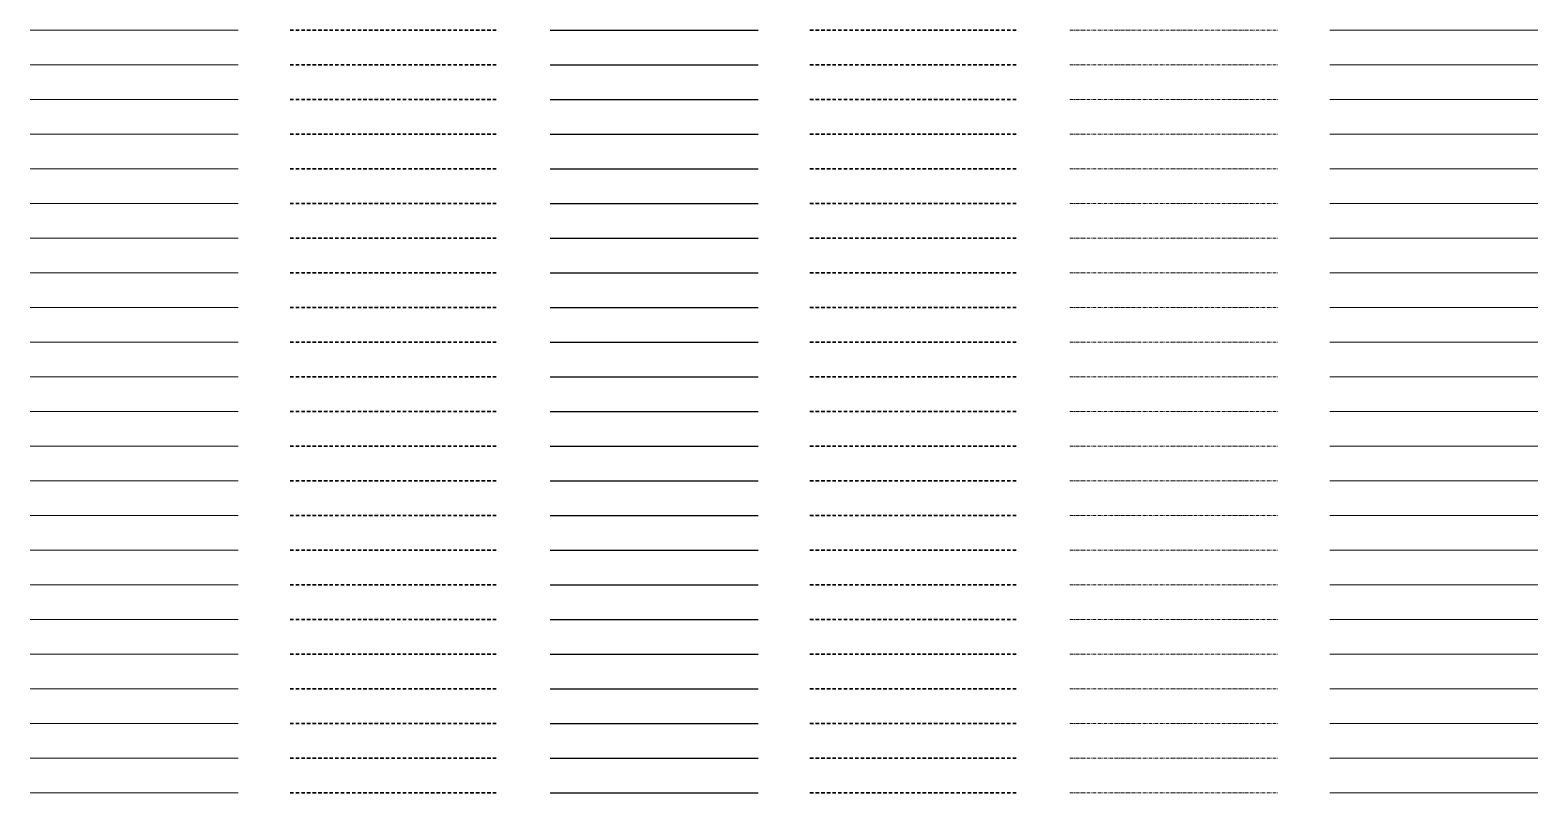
# Model space of a CAD drawing. Header units: metres. Extents: x -170 to 2070, y -13 to 14380.
# Drawn here: x 150 to 1020, y 13040 to 13480 of the extents above; entities that cross this region are included whole.
import ezdxf
from ezdxf.lldxf.tags import DXFTag

# ---------------------------------------------------------------- set-up
doc = ezdxf.new("R2010")
doc.units = ezdxf.units.M
doc.linetypes.add('KL-SO', pattern=[3.25, 2, -1.25])
doc.linetypes.add('KL-VERLATEN-SO', pattern=[3.25, 2, -0.5, 0.25, -0.5])
for name, color, linetype, lineweight in [('B-OI-KL-ET_OV_AANSLUITNET_600 V_4x10Cu-G', 14, 'Continuous', 18), ('B-OI-KL-ET_OV_AANSLUITNET_600 V_4x10Cu-RESERVE-G', 14, 'KL-RESERVE-SO', 18), ('B-OI-KL-ET_OV_AANSLUITNET_600 V_4x10Cu-VERLATEN-G', 14, 'KL-VERLATEN-SO', 18), ('B-OI-KL-ET_OV_AANSLUITNET_600 V_4x150Al 4x6Cu-G', 14, 'Continuous', 18), ('B-OI-KL-ET_OV_AANSLUITNET_600 V_4x150Al 4x6Cu-RESERVE-G', 14, 'KL-RESERVE-SO', 18), ('B-OI-KL-ET_OV_AANSLUITNET_600 V_4x150Al 4x6Cu-VERLATEN-G', 14, 'KL-VERLATEN-SO', 18), ('B-OI-KL-ET_OV_AANSLUITNET_600 V_4x150Al-G', 14, 'Continuous', 18), ('B-OI-KL-ET_OV_AANSLUITNET_600 V_4x150Al-RESERVE-G', 14, 'KL-RESERVE-SO', 18), ('B-OI-KL-ET_OV_AANSLUITNET_600 V_4x150Al-VERLATEN-G', 14, 'KL-VERLATEN-SO', 18), ('B-OI-KL-ET_OV_AANSLUITNET_600 V_4x16Cu 4x2.5Cu-G', 14, 'Continuous', 18), ('B-OI-KL-ET_OV_AANSLUITNET_600 V_4x16Cu 4x2.5Cu-RESERVE-G', 14, 'KL-RESERVE-SO', 18), ('B-OI-KL-ET_OV_AANSLUITNET_600 V_4x16Cu 4x2.5Cu-VERLATEN-G', 14, 'KL-VERLATEN-SO', 18), ('B-OI-KL-ET_OV_AANSLUITNET_600 V_4x16Cu-G', 14, 'Continuous', 18), ('B-OI-KL-ET_OV_AANSLUITNET_600 V_4x16Cu-RESERVE-G', 14, 'KL-RESERVE-SO', 18), ('B-OI-KL-ET_OV_AANSLUITNET_600 V_4x16Cu-VERLATEN-G', 14, 'KL-VERLATEN-SO', 18), ('B-OI-KL-ET_OV_AANSLUITNET_600 V_4x2.5Cu-G', 14, 'Continuous', 18), ('B-OI-KL-ET_OV_AANSLUITNET_600 V_4x2.5Cu-RESERVE-G', 14, 'KL-RESERVE-SO', 18), ('B-OI-KL-ET_OV_AANSLUITNET_600 V_4x2.5Cu-VERLATEN-G', 14, 'KL-VERLATEN-SO', 18), ('B-OI-KL-ET_OV_AANSLUITNET_600 V_4x240Al-G', 14, 'Continuous', 18), ('B-OI-KL-ET_OV_AANSLUITNET_600 V_4x240Al-RESERVE-G', 14, 'KL-RESERVE-SO', 18), ('B-OI-KL-ET_OV_AANSLUITNET_600 V_4x240Al-VERLATEN-G', 14, 'KL-VERLATEN-SO', 18), ('B-OI-KL-ET_OV_AANSLUITNET_600 V_4x6Cu 4x2.5Cu-G', 14, 'Continuous', 18), ('B-OI-KL-ET_OV_AANSLUITNET_600 V_4x6Cu 4x2.5Cu-RESERVE-G', 14, 'KL-RESERVE-SO', 18), ('B-OI-KL-ET_OV_AANSLUITNET_600 V_4x6Cu 4x2.5Cu-VERLATEN-G', 14, 'KL-VERLATEN-SO', 18), ('B-OI-KL-ET_OV_AANSLUITNET_600 V_4x6Cu-G', 14, 'Continuous', 18), ('B-OI-KL-ET_OV_AANSLUITNET_600 V_4x6Cu-RESERVE-G', 14, 'KL-RESERVE-SO', 18), ('B-OI-KL-ET_OV_AANSLUITNET_600 V_4x6Cu-VERLATEN-G', 14, 'KL-VERLATEN-SO', 18), ('B-OI-KL-ET_OV_AANSLUITNET_600 V_4x95Al 4x6Cu-G', 14, 'Continuous', 18), ('B-OI-KL-ET_OV_AANSLUITNET_600 V_4x95Al 4x6Cu-RESERVE-G', 14, 'KL-RESERVE-SO', 18), ('B-OI-KL-ET_OV_AANSLUITNET_600 V_4x95Al 4x6Cu-VERLATEN-G', 14, 'KL-VERLATEN-SO', 18), ('B-OI-KL-ET_OV_AANSLUITNET_600 V_4x95Al-G', 14, 'Continuous', 18), ('B-OI-KL-ET_OV_AANSLUITNET_600 V_4x95Al-RESERVE-G', 14, 'KL-RESERVE-SO', 18), ('B-OI-KL-ET_OV_AANSLUITNET_600 V_4x95Al-VERLATEN-G', 14, 'KL-VERLATEN-SO', 18), ('B-OI-KL-ET_OV_AANSLUITNET_600 V_4x95Cu-G', 14, 'Continuous', 18), ('B-OI-KL-ET_OV_AANSLUITNET_600 V_4x95Cu-RESERVE-G', 14, 'KL-RESERVE-SO', 18), ('B-OI-KL-ET_OV_AANSLUITNET_600 V_4x95Cu-VERLATEN-G', 14, 'KL-VERLATEN-SO', 18), ('B-OI-KL-ET_OV_AANSLUITNET_600 V_OVERIG-G', 14, 'Continuous', 18), ('B-OI-KL-ET_OV_AANSLUITNET_600 V_OVERIG-RESERVE-G', 14, 'KL-RESERVE-SO', 18), ('B-OI-KL-ET_OV_AANSLUITNET_600 V_OVERIG-VERLATEN-G', 14, 'KL-VERLATEN-SO', 18), ('B-OI-KL-ET_OV_DISTRIBUTIE_230 V_3x10Cu-G', 14, 'Continuous', 18), ('B-OI-KL-ET_OV_DISTRIBUTIE_230 V_3x10Cu-RESERVE-G', 14, 'KL-RESERVE-SO', 18), ('B-OI-KL-ET_OV_DISTRIBUTIE_230 V_3x10Cu-VERLATEN-G', 14, 'KL-VERLATEN-SO', 18), ('B-OI-KL-ET_OV_DISTRIBUTIE_230 V_3x2.5Cu-G', 14, 'Continuous', 18), ('B-OI-KL-ET_OV_DISTRIBUTIE_230 V_3x2.5Cu-RESERVE-G', 14, 'KL-RESERVE-SO', 18), ('B-OI-KL-ET_OV_DISTRIBUTIE_230 V_3x2.5Cu-VERLATEN-G', 14, 'KL-VERLATEN-SO', 18), ('B-OI-KL-ET_OV_DISTRIBUTIE_230 V_4x10Cu-G', 14, 'Continuous', 18), ('B-OI-KL-ET_OV_DISTRIBUTIE_230 V_4x10Cu-RESERVE-G', 14, 'KL-RESERVE-SO', 18), ('B-OI-KL-ET_OV_DISTRIBUTIE_230 V_4x10Cu-VERLATEN-G', 14, 'KL-VERLATEN-SO', 18), ('B-OI-KL-ET_OV_DISTRIBUTIE_230 V_4x150Al 4x6Cu-G', 14, 'Continuous', 18), ('B-OI-KL-ET_OV_DISTRIBUTIE_230 V_4x150Al 4x6Cu-RESERVE-G', 14, 'KL-RESERVE-SO', 18), ('B-OI-KL-ET_OV_DISTRIBUTIE_230 V_4x150Al 4x6Cu-VERLATEN-G', 14, 'KL-VERLATEN-SO', 18), ('B-OI-KL-ET_OV_DISTRIBUTIE_230 V_4x150Al-G', 14, 'Continuous', 18), ('B-OI-KL-ET_OV_DISTRIBUTIE_230 V_4x150Al-RESERVE-G', 14, 'KL-RESERVE-SO', 18), ('B-OI-KL-ET_OV_DISTRIBUTIE_230 V_4x150Al-VERLATEN-G', 14, 'KL-VERLATEN-SO', 18), ('B-OI-KL-ET_OV_DISTRIBUTIE_230 V_4x16Cu 4x2.5Cu-G', 14, 'Continuous', 18), ('B-OI-KL-ET_OV_DISTRIBUTIE_230 V_4x16Cu 4x2.5Cu-RESERVE-G', 14, 'KL-RESERVE-SO', 18), ('B-OI-KL-ET_OV_DISTRIBUTIE_230 V_4x16Cu 4x2.5Cu-VERLATEN-G', 14, 'KL-VERLATEN-SO', 18), ('B-OI-KL-ET_OV_DISTRIBUTIE_230 V_4x16Cu-G', 14, 'Continuous', 18), ('B-OI-KL-ET_OV_DISTRIBUTIE_230 V_4x16Cu-RESERVE-G', 14, 'KL-RESERVE-SO', 18), ('B-OI-KL-ET_OV_DISTRIBUTIE_230 V_4x16Cu-VERLATEN-G', 14, 'KL-VERLATEN-SO', 18), ('B-OI-KL-ET_OV_DISTRIBUTIE_230 V_4x2.5Cu-G', 14, 'Continuous', 18), ('B-OI-KL-ET_OV_DISTRIBUTIE_230 V_4x2.5Cu-RESERVE-G', 14, 'KL-RESERVE-SO', 18), ('B-OI-KL-ET_OV_DISTRIBUTIE_230 V_4x2.5Cu-VERLATEN-G', 14, 'KL-VERLATEN-SO', 18), ('B-OI-KL-ET_OV_DISTRIBUTIE_230 V_4x240Al-G', 14, 'Continuous', 18), ('B-OI-KL-ET_OV_DISTRIBUTIE_230 V_4x240Al-RESERVE-G', 14, 'KL-RESERVE-SO', 18), ('B-OI-KL-ET_OV_DISTRIBUTIE_230 V_4x240Al-VERLATEN-G', 14, 'KL-VERLATEN-SO', 18), ('B-OI-KL-ET_OV_DISTRIBUTIE_230 V_4x6Cu-G', 14, 'Continuous', 18), ('B-OI-KL-ET_OV_DISTRIBUTIE_230 V_4x6Cu-RESERVE-G', 14, 'KL-RESERVE-SO', 18), ('B-OI-KL-ET_OV_DISTRIBUTIE_230 V_4x6Cu-VERLATEN-G', 14, 'KL-VERLATEN-SO', 18), ('N-OI-KL-ET_OV_AANSLUITNET_600 V_4x10Cu-G', 14, 'KL-SO', 35), ('N-OI-KL-ET_OV_AANSLUITNET_600 V_4x150Al 4x6Cu-G', 14, 'KL-SO', 35), ('N-OI-KL-ET_OV_AANSLUITNET_600 V_4x150Al-G', 14, 'KL-SO', 35), ('N-OI-KL-ET_OV_AANSLUITNET_600 V_4x16Cu 4x2.5Cu-G', 14, 'KL-SO', 35), ('N-OI-KL-ET_OV_AANSLUITNET_600 V_4x16Cu-G', 14, 'KL-SO', 35), ('N-OI-KL-ET_OV_AANSLUITNET_600 V_4x2.5Cu-G', 14, 'KL-SO', 35), ('N-OI-KL-ET_OV_AANSLUITNET_600 V_4x240Al-G', 14, 'KL-SO', 35), ('N-OI-KL-ET_OV_AANSLUITNET_600 V_4x6Cu 4x2.5Cu-G', 14, 'KL-SO', 35), ('N-OI-KL-ET_OV_AANSLUITNET_600 V_4x6Cu-G', 14, 'KL-SO', 35), ('N-OI-KL-ET_OV_AANSLUITNET_600 V_4x95Al 4x6Cu-G', 14, 'KL-SO', 35), ('N-OI-KL-ET_OV_AANSLUITNET_600 V_4x95Al-G', 14, 'KL-SO', 35), ('N-OI-KL-ET_OV_AANSLUITNET_600 V_4x95Cu-G', 14, 'KL-SO', 35), ('N-OI-KL-ET_OV_AANSLUITNET_600 V_OVERIG-G', 14, 'KL-SO', 35), ('N-OI-KL-ET_OV_DISTRIBUTIE_230 V_3x10Cu-G', 14, 'KL-SO', 35), ('N-OI-KL-ET_OV_DISTRIBUTIE_230 V_3x2.5Cu-G', 14, 'KL-SO', 35), ('N-OI-KL-ET_OV_DISTRIBUTIE_230 V_4x10Cu-G', 14, 'KL-SO', 35), ('N-OI-KL-ET_OV_DISTRIBUTIE_230 V_4x150Al 4x6Cu-G', 14, 'KL-SO', 35), ('N-OI-KL-ET_OV_DISTRIBUTIE_230 V_4x150Al-G', 14, 'KL-SO', 35), ('N-OI-KL-ET_OV_DISTRIBUTIE_230 V_4x16Cu 4x2.5Cu-G', 14, 'KL-SO', 35), ('N-OI-KL-ET_OV_DISTRIBUTIE_230 V_4x16Cu-G', 14, 'KL-SO', 35), ('N-OI-KL-ET_OV_DISTRIBUTIE_230 V_4x2.5Cu-G', 14, 'KL-SO', 35), ('N-OI-KL-ET_OV_DISTRIBUTIE_230 V_4x240Al-G', 14, 'KL-SO', 35), ('N-OI-KL-ET_OV_DISTRIBUTIE_230 V_4x6Cu-G', 14, 'KL-SO', 35), ('R-OI-KL-ET_OV_AANSLUITNET_600 V_4x10Cu-G', 14, 'KL-SO', 35), ('R-OI-KL-ET_OV_AANSLUITNET_600 V_4x150Al 4x6Cu-G', 14, 'KL-SO', 35), ('R-OI-KL-ET_OV_AANSLUITNET_600 V_4x150Al-G', 14, 'KL-SO', 35), ('R-OI-KL-ET_OV_AANSLUITNET_600 V_4x16Cu 4x2.5Cu-G', 14, 'KL-SO', 35), ('R-OI-KL-ET_OV_AANSLUITNET_600 V_4x16Cu-G', 14, 'KL-SO', 35), ('R-OI-KL-ET_OV_AANSLUITNET_600 V_4x2.5Cu-G', 14, 'KL-SO', 35), ('R-OI-KL-ET_OV_AANSLUITNET_600 V_4x240Al-G', 14, 'KL-SO', 35), ('R-OI-KL-ET_OV_AANSLUITNET_600 V_4x6Cu 4x2.5Cu-G', 14, 'KL-SO', 35), ('R-OI-KL-ET_OV_AANSLUITNET_600 V_4x6Cu-G', 14, 'KL-SO', 35), ('R-OI-KL-ET_OV_AANSLUITNET_600 V_4x95Al 4x6Cu-G', 14, 'KL-SO', 35), ('R-OI-KL-ET_OV_AANSLUITNET_600 V_4x95Al-G', 14, 'KL-SO', 35), ('R-OI-KL-ET_OV_AANSLUITNET_600 V_4x95Cu-G', 14, 'KL-SO', 35), ('R-OI-KL-ET_OV_AANSLUITNET_600 V_OVERIG-G', 14, 'KL-SO', 35), ('R-OI-KL-ET_OV_DISTRIBUTIE_230 V_3x10Cu-G', 14, 'KL-SO', 35), ('R-OI-KL-ET_OV_DISTRIBUTIE_230 V_3x2.5Cu-G', 14, 'KL-SO', 35), ('R-OI-KL-ET_OV_DISTRIBUTIE_230 V_4x10Cu-G', 14, 'KL-SO', 35), ('R-OI-KL-ET_OV_DISTRIBUTIE_230 V_4x150Al 4x6Cu-G', 14, 'KL-SO', 35), ('R-OI-KL-ET_OV_DISTRIBUTIE_230 V_4x150Al-G', 14, 'KL-SO', 35), ('R-OI-KL-ET_OV_DISTRIBUTIE_230 V_4x16Cu 4x2.5Cu-G', 14, 'KL-SO', 35), ('R-OI-KL-ET_OV_DISTRIBUTIE_230 V_4x16Cu-G', 14, 'KL-SO', 35), ('R-OI-KL-ET_OV_DISTRIBUTIE_230 V_4x2.5Cu-G', 14, 'KL-SO', 35), ('R-OI-KL-ET_OV_DISTRIBUTIE_230 V_4x240Al-G', 14, 'KL-SO', 35), ('R-OI-KL-ET_OV_DISTRIBUTIE_230 V_4x6Cu-G', 14, 'KL-SO', 35), ('V-OI-KL-ET_OV_AANSLUITNET_600 V_4x10Cu-G', 14, 'V-KL-SO', 25), ('V-OI-KL-ET_OV_AANSLUITNET_600 V_4x150Al 4x6Cu-G', 14, 'V-KL-SO', 25), ('V-OI-KL-ET_OV_AANSLUITNET_600 V_4x150Al-G', 14, 'V-KL-SO', 25), ('V-OI-KL-ET_OV_AANSLUITNET_600 V_4x16Cu 4x2.5Cu-G', 14, 'V-KL-SO', 25), ('V-OI-KL-ET_OV_AANSLUITNET_600 V_4x16Cu-G', 14, 'V-KL-SO', 25), ('V-OI-KL-ET_OV_AANSLUITNET_600 V_4x2.5Cu-G', 14, 'V-KL-SO', 25), ('V-OI-KL-ET_OV_AANSLUITNET_600 V_4x240Al-G', 14, 'V-KL-SO', 25), ('V-OI-KL-ET_OV_AANSLUITNET_600 V_4x6Cu 4x2.5Cu-G', 14, 'V-KL-SO', 25), ('V-OI-KL-ET_OV_AANSLUITNET_600 V_4x6Cu-G', 14, 'V-KL-SO', 25), ('V-OI-KL-ET_OV_AANSLUITNET_600 V_4x95Al 4x6Cu-G', 14, 'V-KL-SO', 25), ('V-OI-KL-ET_OV_AANSLUITNET_600 V_4x95Al-G', 14, 'V-KL-SO', 25), ('V-OI-KL-ET_OV_AANSLUITNET_600 V_4x95Cu-G', 14, 'V-KL-SO', 25), ('V-OI-KL-ET_OV_AANSLUITNET_600 V_OVERIG-G', 14, 'V-KL-SO', 25), ('V-OI-KL-ET_OV_DISTRIBUTIE_230 V_3x10Cu-G', 14, 'V-KL-SO', 25), ('V-OI-KL-ET_OV_DISTRIBUTIE_230 V_3x2.5Cu-G', 14, 'V-KL-SO', 25), ('V-OI-KL-ET_OV_DISTRIBUTIE_230 V_4x10Cu-G', 14, 'V-KL-SO', 25), ('V-OI-KL-ET_OV_DISTRIBUTIE_230 V_4x150Al 4x6Cu-G', 14, 'V-KL-SO', 25), ('V-OI-KL-ET_OV_DISTRIBUTIE_230 V_4x150Al-G', 14, 'V-KL-SO', 25), ('V-OI-KL-ET_OV_DISTRIBUTIE_230 V_4x16Cu 4x2.5Cu-G', 14, 'V-KL-SO', 25), ('V-OI-KL-ET_OV_DISTRIBUTIE_230 V_4x16Cu-G', 14, 'V-KL-SO', 25), ('V-OI-KL-ET_OV_DISTRIBUTIE_230 V_4x2.5Cu-G', 14, 'V-KL-SO', 25), ('V-OI-KL-ET_OV_DISTRIBUTIE_230 V_4x240Al-G', 14, 'V-KL-SO', 25), ('V-OI-KL-ET_OV_DISTRIBUTIE_230 V_4x6Cu-G', 14, 'V-KL-SO', 25)]:
    doc.layers.add(name, color=color, linetype=linetype, lineweight=lineweight)
doc.styles.get("Standard").update_dxf_attribs({"font": 'NLCS-ISO.ttf'})
tags = doc.linetypes.add('KL-RESERVE-SO', pattern='A,7,-2,["RS",Standard,S=1,R=0,X=-1,Y=-0.5],-1.5', length=10.5).pattern_tags.tags
tags[6] = DXFTag(74, 10)
doc.linetypes.add('V-KL-SO', pattern='A,2,[24,nlcs.shx,S=0.75,R=0,X=0,Y=0],2', length=4)

msp = doc.modelspace()

# ---------------------------------------------------------------- linework, layer by layer
at = {"layer": 'B-OI-KL-ET_OV_AANSLUITNET_600 V_4x10Cu-G'}
msp.add_line((150, 13040), (270, 13040), dxfattribs=at)
at = {"layer": 'B-OI-KL-ET_OV_AANSLUITNET_600 V_4x10Cu-RESERVE-G'}
msp.add_line((900, 13040), (1020, 13040), dxfattribs=at)
at = {"layer": 'B-OI-KL-ET_OV_AANSLUITNET_600 V_4x10Cu-VERLATEN-G'}
msp.add_line((750, 13040), (870, 13040), dxfattribs=at)
at = {"layer": 'B-OI-KL-ET_OV_AANSLUITNET_600 V_4x150Al 4x6Cu-G'}
msp.add_line((150, 13080), (270, 13080), dxfattribs=at)
at = {"layer": 'B-OI-KL-ET_OV_AANSLUITNET_600 V_4x150Al 4x6Cu-RESERVE-G'}
msp.add_line((900, 13080), (1020, 13080), dxfattribs=at)
at = {"layer": 'B-OI-KL-ET_OV_AANSLUITNET_600 V_4x150Al 4x6Cu-VERLATEN-G'}
msp.add_line((750, 13080), (870, 13080), dxfattribs=at)
at = {"layer": 'B-OI-KL-ET_OV_AANSLUITNET_600 V_4x150Al-G'}
msp.add_line((150, 13060), (270, 13060), dxfattribs=at)
at = {"layer": 'B-OI-KL-ET_OV_AANSLUITNET_600 V_4x150Al-RESERVE-G'}
msp.add_line((900, 13060), (1020, 13060), dxfattribs=at)
at = {"layer": 'B-OI-KL-ET_OV_AANSLUITNET_600 V_4x150Al-VERLATEN-G'}
msp.add_line((750, 13060), (870, 13060), dxfattribs=at)
at = {"layer": 'B-OI-KL-ET_OV_AANSLUITNET_600 V_4x16Cu 4x2.5Cu-G'}
msp.add_line((150, 13120), (270, 13120), dxfattribs=at)
at = {"layer": 'B-OI-KL-ET_OV_AANSLUITNET_600 V_4x16Cu 4x2.5Cu-RESERVE-G'}
msp.add_line((900, 13120), (1020, 13120), dxfattribs=at)
at = {"layer": 'B-OI-KL-ET_OV_AANSLUITNET_600 V_4x16Cu 4x2.5Cu-VERLATEN-G'}
msp.add_line((750, 13120), (870, 13120), dxfattribs=at)
at = {"layer": 'B-OI-KL-ET_OV_AANSLUITNET_600 V_4x16Cu-G'}
msp.add_line((150, 13100), (270, 13100), dxfattribs=at)
at = {"layer": 'B-OI-KL-ET_OV_AANSLUITNET_600 V_4x16Cu-RESERVE-G'}
msp.add_line((900, 13100), (1020, 13100), dxfattribs=at)
at = {"layer": 'B-OI-KL-ET_OV_AANSLUITNET_600 V_4x16Cu-VERLATEN-G'}
msp.add_line((750, 13100), (870, 13100), dxfattribs=at)
at = {"layer": 'B-OI-KL-ET_OV_AANSLUITNET_600 V_4x2.5Cu-G'}
msp.add_line((150, 13140), (270, 13140), dxfattribs=at)
at = {"layer": 'B-OI-KL-ET_OV_AANSLUITNET_600 V_4x2.5Cu-RESERVE-G'}
msp.add_line((900, 13140), (1020, 13140), dxfattribs=at)
at = {"layer": 'B-OI-KL-ET_OV_AANSLUITNET_600 V_4x2.5Cu-VERLATEN-G'}
msp.add_line((750, 13140), (870, 13140), dxfattribs=at)
at = {"layer": 'B-OI-KL-ET_OV_AANSLUITNET_600 V_4x240Al-G'}
msp.add_line((150, 13160), (270, 13160), dxfattribs=at)
at = {"layer": 'B-OI-KL-ET_OV_AANSLUITNET_600 V_4x240Al-RESERVE-G'}
msp.add_line((900, 13160), (1020, 13160), dxfattribs=at)
at = {"layer": 'B-OI-KL-ET_OV_AANSLUITNET_600 V_4x240Al-VERLATEN-G'}
msp.add_line((750, 13160), (870, 13160), dxfattribs=at)
at = {"layer": 'B-OI-KL-ET_OV_AANSLUITNET_600 V_4x6Cu 4x2.5Cu-G'}
msp.add_line((150, 13200), (270, 13200), dxfattribs=at)
at = {"layer": 'B-OI-KL-ET_OV_AANSLUITNET_600 V_4x6Cu 4x2.5Cu-RESERVE-G'}
msp.add_line((900, 13200), (1020, 13200), dxfattribs=at)
at = {"layer": 'B-OI-KL-ET_OV_AANSLUITNET_600 V_4x6Cu 4x2.5Cu-VERLATEN-G'}
msp.add_line((750, 13200), (870, 13200), dxfattribs=at)
at = {"layer": 'B-OI-KL-ET_OV_AANSLUITNET_600 V_4x6Cu-G'}
msp.add_line((150, 13180), (270, 13180), dxfattribs=at)
at = {"layer": 'B-OI-KL-ET_OV_AANSLUITNET_600 V_4x6Cu-RESERVE-G'}
msp.add_line((900, 13180), (1020, 13180), dxfattribs=at)
at = {"layer": 'B-OI-KL-ET_OV_AANSLUITNET_600 V_4x6Cu-VERLATEN-G'}
msp.add_line((750, 13180), (870, 13180), dxfattribs=at)
at = {"layer": 'B-OI-KL-ET_OV_AANSLUITNET_600 V_4x95Al 4x6Cu-G'}
msp.add_line((150, 13240), (270, 13240), dxfattribs=at)
at = {"layer": 'B-OI-KL-ET_OV_AANSLUITNET_600 V_4x95Al 4x6Cu-RESERVE-G'}
msp.add_line((900, 13240), (1020, 13240), dxfattribs=at)
at = {"layer": 'B-OI-KL-ET_OV_AANSLUITNET_600 V_4x95Al 4x6Cu-VERLATEN-G'}
msp.add_line((750, 13240), (870, 13240), dxfattribs=at)
at = {"layer": 'B-OI-KL-ET_OV_AANSLUITNET_600 V_4x95Al-G'}
msp.add_line((150, 13220), (270, 13220), dxfattribs=at)
at = {"layer": 'B-OI-KL-ET_OV_AANSLUITNET_600 V_4x95Al-RESERVE-G'}
msp.add_line((900, 13220), (1020, 13220), dxfattribs=at)
at = {"layer": 'B-OI-KL-ET_OV_AANSLUITNET_600 V_4x95Al-VERLATEN-G'}
msp.add_line((750, 13220), (870, 13220), dxfattribs=at)
at = {"layer": 'B-OI-KL-ET_OV_AANSLUITNET_600 V_4x95Cu-G'}
msp.add_line((150, 13260), (270, 13260), dxfattribs=at)
at = {"layer": 'B-OI-KL-ET_OV_AANSLUITNET_600 V_4x95Cu-RESERVE-G'}
msp.add_line((900, 13260), (1020, 13260), dxfattribs=at)
at = {"layer": 'B-OI-KL-ET_OV_AANSLUITNET_600 V_4x95Cu-VERLATEN-G'}
msp.add_line((750, 13260), (870, 13260), dxfattribs=at)
at = {"layer": 'B-OI-KL-ET_OV_AANSLUITNET_600 V_OVERIG-G'}
msp.add_line((150, 13280), (270, 13280), dxfattribs=at)
at = {"layer": 'B-OI-KL-ET_OV_AANSLUITNET_600 V_OVERIG-RESERVE-G'}
msp.add_line((900, 13280), (1020, 13280), dxfattribs=at)
at = {"layer": 'B-OI-KL-ET_OV_AANSLUITNET_600 V_OVERIG-VERLATEN-G'}
msp.add_line((750, 13280), (870, 13280), dxfattribs=at)
at = {"layer": 'B-OI-KL-ET_OV_DISTRIBUTIE_230 V_3x10Cu-G'}
msp.add_line((150, 13300), (270, 13300), dxfattribs=at)
at = {"layer": 'B-OI-KL-ET_OV_DISTRIBUTIE_230 V_3x10Cu-RESERVE-G'}
msp.add_line((900, 13300), (1020, 13300), dxfattribs=at)
at = {"layer": 'B-OI-KL-ET_OV_DISTRIBUTIE_230 V_3x10Cu-VERLATEN-G'}
msp.add_line((750, 13300), (870, 13300), dxfattribs=at)
at = {"layer": 'B-OI-KL-ET_OV_DISTRIBUTIE_230 V_3x2.5Cu-G'}
msp.add_line((150, 13320), (270, 13320), dxfattribs=at)
at = {"layer": 'B-OI-KL-ET_OV_DISTRIBUTIE_230 V_3x2.5Cu-RESERVE-G'}
msp.add_line((900, 13320), (1020, 13320), dxfattribs=at)
at = {"layer": 'B-OI-KL-ET_OV_DISTRIBUTIE_230 V_3x2.5Cu-VERLATEN-G'}
msp.add_line((750, 13320), (870, 13320), dxfattribs=at)
at = {"layer": 'B-OI-KL-ET_OV_DISTRIBUTIE_230 V_4x10Cu-G'}
msp.add_line((150, 13340), (270, 13340), dxfattribs=at)
at = {"layer": 'B-OI-KL-ET_OV_DISTRIBUTIE_230 V_4x10Cu-RESERVE-G'}
msp.add_line((900, 13340), (1020, 13340), dxfattribs=at)
at = {"layer": 'B-OI-KL-ET_OV_DISTRIBUTIE_230 V_4x10Cu-VERLATEN-G'}
msp.add_line((750, 13340), (870, 13340), dxfattribs=at)
at = {"layer": 'B-OI-KL-ET_OV_DISTRIBUTIE_230 V_4x150Al 4x6Cu-G'}
msp.add_line((150, 13380), (270, 13380), dxfattribs=at)
at = {"layer": 'B-OI-KL-ET_OV_DISTRIBUTIE_230 V_4x150Al 4x6Cu-RESERVE-G'}
msp.add_line((900, 13380), (1020, 13380), dxfattribs=at)
at = {"layer": 'B-OI-KL-ET_OV_DISTRIBUTIE_230 V_4x150Al 4x6Cu-VERLATEN-G'}
msp.add_line((750, 13380), (870, 13380), dxfattribs=at)
at = {"layer": 'B-OI-KL-ET_OV_DISTRIBUTIE_230 V_4x150Al-G'}
msp.add_line((150, 13360), (270, 13360), dxfattribs=at)
at = {"layer": 'B-OI-KL-ET_OV_DISTRIBUTIE_230 V_4x150Al-RESERVE-G'}
msp.add_line((900, 13360), (1020, 13360), dxfattribs=at)
at = {"layer": 'B-OI-KL-ET_OV_DISTRIBUTIE_230 V_4x150Al-VERLATEN-G'}
msp.add_line((750, 13360), (870, 13360), dxfattribs=at)
at = {"layer": 'B-OI-KL-ET_OV_DISTRIBUTIE_230 V_4x16Cu 4x2.5Cu-G'}
msp.add_line((150, 13420), (270, 13420), dxfattribs=at)
at = {"layer": 'B-OI-KL-ET_OV_DISTRIBUTIE_230 V_4x16Cu 4x2.5Cu-RESERVE-G'}
msp.add_line((900, 13420), (1020, 13420), dxfattribs=at)
at = {"layer": 'B-OI-KL-ET_OV_DISTRIBUTIE_230 V_4x16Cu 4x2.5Cu-VERLATEN-G'}
msp.add_line((750, 13420), (870, 13420), dxfattribs=at)
at = {"layer": 'B-OI-KL-ET_OV_DISTRIBUTIE_230 V_4x16Cu-G'}
msp.add_line((150, 13400), (270, 13400), dxfattribs=at)
at = {"layer": 'B-OI-KL-ET_OV_DISTRIBUTIE_230 V_4x16Cu-RESERVE-G'}
msp.add_line((900, 13400), (1020, 13400), dxfattribs=at)
at = {"layer": 'B-OI-KL-ET_OV_DISTRIBUTIE_230 V_4x16Cu-VERLATEN-G'}
msp.add_line((750, 13400), (870, 13400), dxfattribs=at)
at = {"layer": 'B-OI-KL-ET_OV_DISTRIBUTIE_230 V_4x2.5Cu-G'}
msp.add_line((150, 13440), (270, 13440), dxfattribs=at)
at = {"layer": 'B-OI-KL-ET_OV_DISTRIBUTIE_230 V_4x2.5Cu-RESERVE-G'}
msp.add_line((900, 13440), (1020, 13440), dxfattribs=at)
at = {"layer": 'B-OI-KL-ET_OV_DISTRIBUTIE_230 V_4x2.5Cu-VERLATEN-G'}
msp.add_line((750, 13440), (870, 13440), dxfattribs=at)
at = {"layer": 'B-OI-KL-ET_OV_DISTRIBUTIE_230 V_4x240Al-G'}
msp.add_line((150, 13460), (270, 13460), dxfattribs=at)
at = {"layer": 'B-OI-KL-ET_OV_DISTRIBUTIE_230 V_4x240Al-RESERVE-G'}
msp.add_line((900, 13460), (1020, 13460), dxfattribs=at)
at = {"layer": 'B-OI-KL-ET_OV_DISTRIBUTIE_230 V_4x240Al-VERLATEN-G'}
msp.add_line((750, 13460), (870, 13460), dxfattribs=at)
at = {"layer": 'B-OI-KL-ET_OV_DISTRIBUTIE_230 V_4x6Cu-G'}
msp.add_line((150, 13480), (270, 13480), dxfattribs=at)
at = {"layer": 'B-OI-KL-ET_OV_DISTRIBUTIE_230 V_4x6Cu-RESERVE-G'}
msp.add_line((900, 13480), (1020, 13480), dxfattribs=at)
at = {"layer": 'B-OI-KL-ET_OV_DISTRIBUTIE_230 V_4x6Cu-VERLATEN-G'}
msp.add_line((750, 13480), (870, 13480), dxfattribs=at)
at = {"layer": 'N-OI-KL-ET_OV_AANSLUITNET_600 V_4x10Cu-G'}
msp.add_line((300, 13040), (420, 13040), dxfattribs=at)
at = {"layer": 'N-OI-KL-ET_OV_AANSLUITNET_600 V_4x150Al 4x6Cu-G'}
msp.add_line((300, 13080), (420, 13080), dxfattribs=at)
at = {"layer": 'N-OI-KL-ET_OV_AANSLUITNET_600 V_4x150Al-G'}
msp.add_line((300, 13060), (420, 13060), dxfattribs=at)
at = {"layer": 'N-OI-KL-ET_OV_AANSLUITNET_600 V_4x16Cu 4x2.5Cu-G'}
msp.add_line((300, 13120), (420, 13120), dxfattribs=at)
at = {"layer": 'N-OI-KL-ET_OV_AANSLUITNET_600 V_4x16Cu-G'}
msp.add_line((300, 13100), (420, 13100), dxfattribs=at)
at = {"layer": 'N-OI-KL-ET_OV_AANSLUITNET_600 V_4x2.5Cu-G'}
msp.add_line((300, 13140), (420, 13140), dxfattribs=at)
at = {"layer": 'N-OI-KL-ET_OV_AANSLUITNET_600 V_4x240Al-G'}
msp.add_line((300, 13160), (420, 13160), dxfattribs=at)
at = {"layer": 'N-OI-KL-ET_OV_AANSLUITNET_600 V_4x6Cu 4x2.5Cu-G'}
msp.add_line((300, 13200), (420, 13200), dxfattribs=at)
at = {"layer": 'N-OI-KL-ET_OV_AANSLUITNET_600 V_4x6Cu-G'}
msp.add_line((300, 13180), (420, 13180), dxfattribs=at)
at = {"layer": 'N-OI-KL-ET_OV_AANSLUITNET_600 V_4x95Al 4x6Cu-G'}
msp.add_line((300, 13240), (420, 13240), dxfattribs=at)
at = {"layer": 'N-OI-KL-ET_OV_AANSLUITNET_600 V_4x95Al-G'}
msp.add_line((300, 13220), (420, 13220), dxfattribs=at)
at = {"layer": 'N-OI-KL-ET_OV_AANSLUITNET_600 V_4x95Cu-G'}
msp.add_line((300, 13260), (420, 13260), dxfattribs=at)
at = {"layer": 'N-OI-KL-ET_OV_AANSLUITNET_600 V_OVERIG-G'}
msp.add_line((300, 13280), (420, 13280), dxfattribs=at)
at = {"layer": 'N-OI-KL-ET_OV_DISTRIBUTIE_230 V_3x10Cu-G'}
msp.add_line((300, 13300), (420, 13300), dxfattribs=at)
at = {"layer": 'N-OI-KL-ET_OV_DISTRIBUTIE_230 V_3x2.5Cu-G'}
msp.add_line((300, 13320), (420, 13320), dxfattribs=at)
at = {"layer": 'N-OI-KL-ET_OV_DISTRIBUTIE_230 V_4x10Cu-G'}
msp.add_line((300, 13340), (420, 13340), dxfattribs=at)
at = {"layer": 'N-OI-KL-ET_OV_DISTRIBUTIE_230 V_4x150Al 4x6Cu-G'}
msp.add_line((300, 13380), (420, 13380), dxfattribs=at)
at = {"layer": 'N-OI-KL-ET_OV_DISTRIBUTIE_230 V_4x150Al-G'}
msp.add_line((300, 13360), (420, 13360), dxfattribs=at)
at = {"layer": 'N-OI-KL-ET_OV_DISTRIBUTIE_230 V_4x16Cu 4x2.5Cu-G'}
msp.add_line((300, 13420), (420, 13420), dxfattribs=at)
at = {"layer": 'N-OI-KL-ET_OV_DISTRIBUTIE_230 V_4x16Cu-G'}
msp.add_line((300, 13400), (420, 13400), dxfattribs=at)
at = {"layer": 'N-OI-KL-ET_OV_DISTRIBUTIE_230 V_4x2.5Cu-G'}
msp.add_line((300, 13440), (420, 13440), dxfattribs=at)
at = {"layer": 'N-OI-KL-ET_OV_DISTRIBUTIE_230 V_4x240Al-G'}
msp.add_line((300, 13460), (420, 13460), dxfattribs=at)
at = {"layer": 'N-OI-KL-ET_OV_DISTRIBUTIE_230 V_4x6Cu-G'}
msp.add_line((300, 13480), (420, 13480), dxfattribs=at)
at = {"layer": 'R-OI-KL-ET_OV_AANSLUITNET_600 V_4x10Cu-G'}
msp.add_line((600, 13040), (720, 13040), dxfattribs=at)
at = {"layer": 'R-OI-KL-ET_OV_AANSLUITNET_600 V_4x150Al 4x6Cu-G'}
msp.add_line((600, 13080), (720, 13080), dxfattribs=at)
at = {"layer": 'R-OI-KL-ET_OV_AANSLUITNET_600 V_4x150Al-G'}
msp.add_line((600, 13060), (720, 13060), dxfattribs=at)
at = {"layer": 'R-OI-KL-ET_OV_AANSLUITNET_600 V_4x16Cu 4x2.5Cu-G'}
msp.add_line((600, 13120), (720, 13120), dxfattribs=at)
at = {"layer": 'R-OI-KL-ET_OV_AANSLUITNET_600 V_4x16Cu-G'}
msp.add_line((600, 13100), (720, 13100), dxfattribs=at)
at = {"layer": 'R-OI-KL-ET_OV_AANSLUITNET_600 V_4x2.5Cu-G'}
msp.add_line((600, 13140), (720, 13140), dxfattribs=at)
at = {"layer": 'R-OI-KL-ET_OV_AANSLUITNET_600 V_4x240Al-G'}
msp.add_line((600, 13160), (720, 13160), dxfattribs=at)
at = {"layer": 'R-OI-KL-ET_OV_AANSLUITNET_600 V_4x6Cu 4x2.5Cu-G'}
msp.add_line((600, 13200), (720, 13200), dxfattribs=at)
at = {"layer": 'R-OI-KL-ET_OV_AANSLUITNET_600 V_4x6Cu-G'}
msp.add_line((600, 13180), (720, 13180), dxfattribs=at)
at = {"layer": 'R-OI-KL-ET_OV_AANSLUITNET_600 V_4x95Al 4x6Cu-G'}
msp.add_line((600, 13240), (720, 13240), dxfattribs=at)
at = {"layer": 'R-OI-KL-ET_OV_AANSLUITNET_600 V_4x95Al-G'}
msp.add_line((600, 13220), (720, 13220), dxfattribs=at)
at = {"layer": 'R-OI-KL-ET_OV_AANSLUITNET_600 V_4x95Cu-G'}
msp.add_line((600, 13260), (720, 13260), dxfattribs=at)
at = {"layer": 'R-OI-KL-ET_OV_AANSLUITNET_600 V_OVERIG-G'}
msp.add_line((600, 13280), (720, 13280), dxfattribs=at)
at = {"layer": 'R-OI-KL-ET_OV_DISTRIBUTIE_230 V_3x10Cu-G'}
msp.add_line((600, 13300), (720, 13300), dxfattribs=at)
at = {"layer": 'R-OI-KL-ET_OV_DISTRIBUTIE_230 V_3x2.5Cu-G'}
msp.add_line((600, 13320), (720, 13320), dxfattribs=at)
at = {"layer": 'R-OI-KL-ET_OV_DISTRIBUTIE_230 V_4x10Cu-G'}
msp.add_line((600, 13340), (720, 13340), dxfattribs=at)
at = {"layer": 'R-OI-KL-ET_OV_DISTRIBUTIE_230 V_4x150Al 4x6Cu-G'}
msp.add_line((600, 13380), (720, 13380), dxfattribs=at)
at = {"layer": 'R-OI-KL-ET_OV_DISTRIBUTIE_230 V_4x150Al-G'}
msp.add_line((600, 13360), (720, 13360), dxfattribs=at)
at = {"layer": 'R-OI-KL-ET_OV_DISTRIBUTIE_230 V_4x16Cu 4x2.5Cu-G'}
msp.add_line((600, 13420), (720, 13420), dxfattribs=at)
at = {"layer": 'R-OI-KL-ET_OV_DISTRIBUTIE_230 V_4x16Cu-G'}
msp.add_line((600, 13400), (720, 13400), dxfattribs=at)
at = {"layer": 'R-OI-KL-ET_OV_DISTRIBUTIE_230 V_4x2.5Cu-G'}
msp.add_line((600, 13440), (720, 13440), dxfattribs=at)
at = {"layer": 'R-OI-KL-ET_OV_DISTRIBUTIE_230 V_4x240Al-G'}
msp.add_line((600, 13460), (720, 13460), dxfattribs=at)
at = {"layer": 'R-OI-KL-ET_OV_DISTRIBUTIE_230 V_4x6Cu-G'}
msp.add_line((600, 13480), (720, 13480), dxfattribs=at)
at = {"layer": 'V-OI-KL-ET_OV_AANSLUITNET_600 V_4x10Cu-G'}
msp.add_line((450, 13040), (570, 13040), dxfattribs=at)
at = {"layer": 'V-OI-KL-ET_OV_AANSLUITNET_600 V_4x150Al 4x6Cu-G'}
msp.add_line((450, 13080), (570, 13080), dxfattribs=at)
at = {"layer": 'V-OI-KL-ET_OV_AANSLUITNET_600 V_4x150Al-G'}
msp.add_line((450, 13060), (570, 13060), dxfattribs=at)
at = {"layer": 'V-OI-KL-ET_OV_AANSLUITNET_600 V_4x16Cu 4x2.5Cu-G'}
msp.add_line((450, 13120), (570, 13120), dxfattribs=at)
at = {"layer": 'V-OI-KL-ET_OV_AANSLUITNET_600 V_4x16Cu-G'}
msp.add_line((450, 13100), (570, 13100), dxfattribs=at)
at = {"layer": 'V-OI-KL-ET_OV_AANSLUITNET_600 V_4x2.5Cu-G'}
msp.add_line((450, 13140), (570, 13140), dxfattribs=at)
at = {"layer": 'V-OI-KL-ET_OV_AANSLUITNET_600 V_4x240Al-G'}
msp.add_line((450, 13160), (570, 13160), dxfattribs=at)
at = {"layer": 'V-OI-KL-ET_OV_AANSLUITNET_600 V_4x6Cu 4x2.5Cu-G'}
msp.add_line((450, 13200), (570, 13200), dxfattribs=at)
at = {"layer": 'V-OI-KL-ET_OV_AANSLUITNET_600 V_4x6Cu-G'}
msp.add_line((450, 13180), (570, 13180), dxfattribs=at)
at = {"layer": 'V-OI-KL-ET_OV_AANSLUITNET_600 V_4x95Al 4x6Cu-G'}
msp.add_line((450, 13240), (570, 13240), dxfattribs=at)
at = {"layer": 'V-OI-KL-ET_OV_AANSLUITNET_600 V_4x95Al-G'}
msp.add_line((450, 13220), (570, 13220), dxfattribs=at)
at = {"layer": 'V-OI-KL-ET_OV_AANSLUITNET_600 V_4x95Cu-G'}
msp.add_line((450, 13260), (570, 13260), dxfattribs=at)
at = {"layer": 'V-OI-KL-ET_OV_AANSLUITNET_600 V_OVERIG-G'}
msp.add_line((450, 13280), (570, 13280), dxfattribs=at)
at = {"layer": 'V-OI-KL-ET_OV_DISTRIBUTIE_230 V_3x10Cu-G'}
msp.add_line((450, 13300), (570, 13300), dxfattribs=at)
at = {"layer": 'V-OI-KL-ET_OV_DISTRIBUTIE_230 V_3x2.5Cu-G'}
msp.add_line((450, 13320), (570, 13320), dxfattribs=at)
at = {"layer": 'V-OI-KL-ET_OV_DISTRIBUTIE_230 V_4x10Cu-G'}
msp.add_line((450, 13340), (570, 13340), dxfattribs=at)
at = {"layer": 'V-OI-KL-ET_OV_DISTRIBUTIE_230 V_4x150Al 4x6Cu-G'}
msp.add_line((450, 13380), (570, 13380), dxfattribs=at)
at = {"layer": 'V-OI-KL-ET_OV_DISTRIBUTIE_230 V_4x150Al-G'}
msp.add_line((450, 13360), (570, 13360), dxfattribs=at)
at = {"layer": 'V-OI-KL-ET_OV_DISTRIBUTIE_230 V_4x16Cu 4x2.5Cu-G'}
msp.add_line((450, 13420), (570, 13420), dxfattribs=at)
at = {"layer": 'V-OI-KL-ET_OV_DISTRIBUTIE_230 V_4x16Cu-G'}
msp.add_line((450, 13400), (570, 13400), dxfattribs=at)
at = {"layer": 'V-OI-KL-ET_OV_DISTRIBUTIE_230 V_4x2.5Cu-G'}
msp.add_line((450, 13440), (570, 13440), dxfattribs=at)
at = {"layer": 'V-OI-KL-ET_OV_DISTRIBUTIE_230 V_4x240Al-G'}
msp.add_line((450, 13460), (570, 13460), dxfattribs=at)
at = {"layer": 'V-OI-KL-ET_OV_DISTRIBUTIE_230 V_4x6Cu-G'}
msp.add_line((450, 13480), (570, 13480), dxfattribs=at)

doc.saveas('drawing.dxf')
